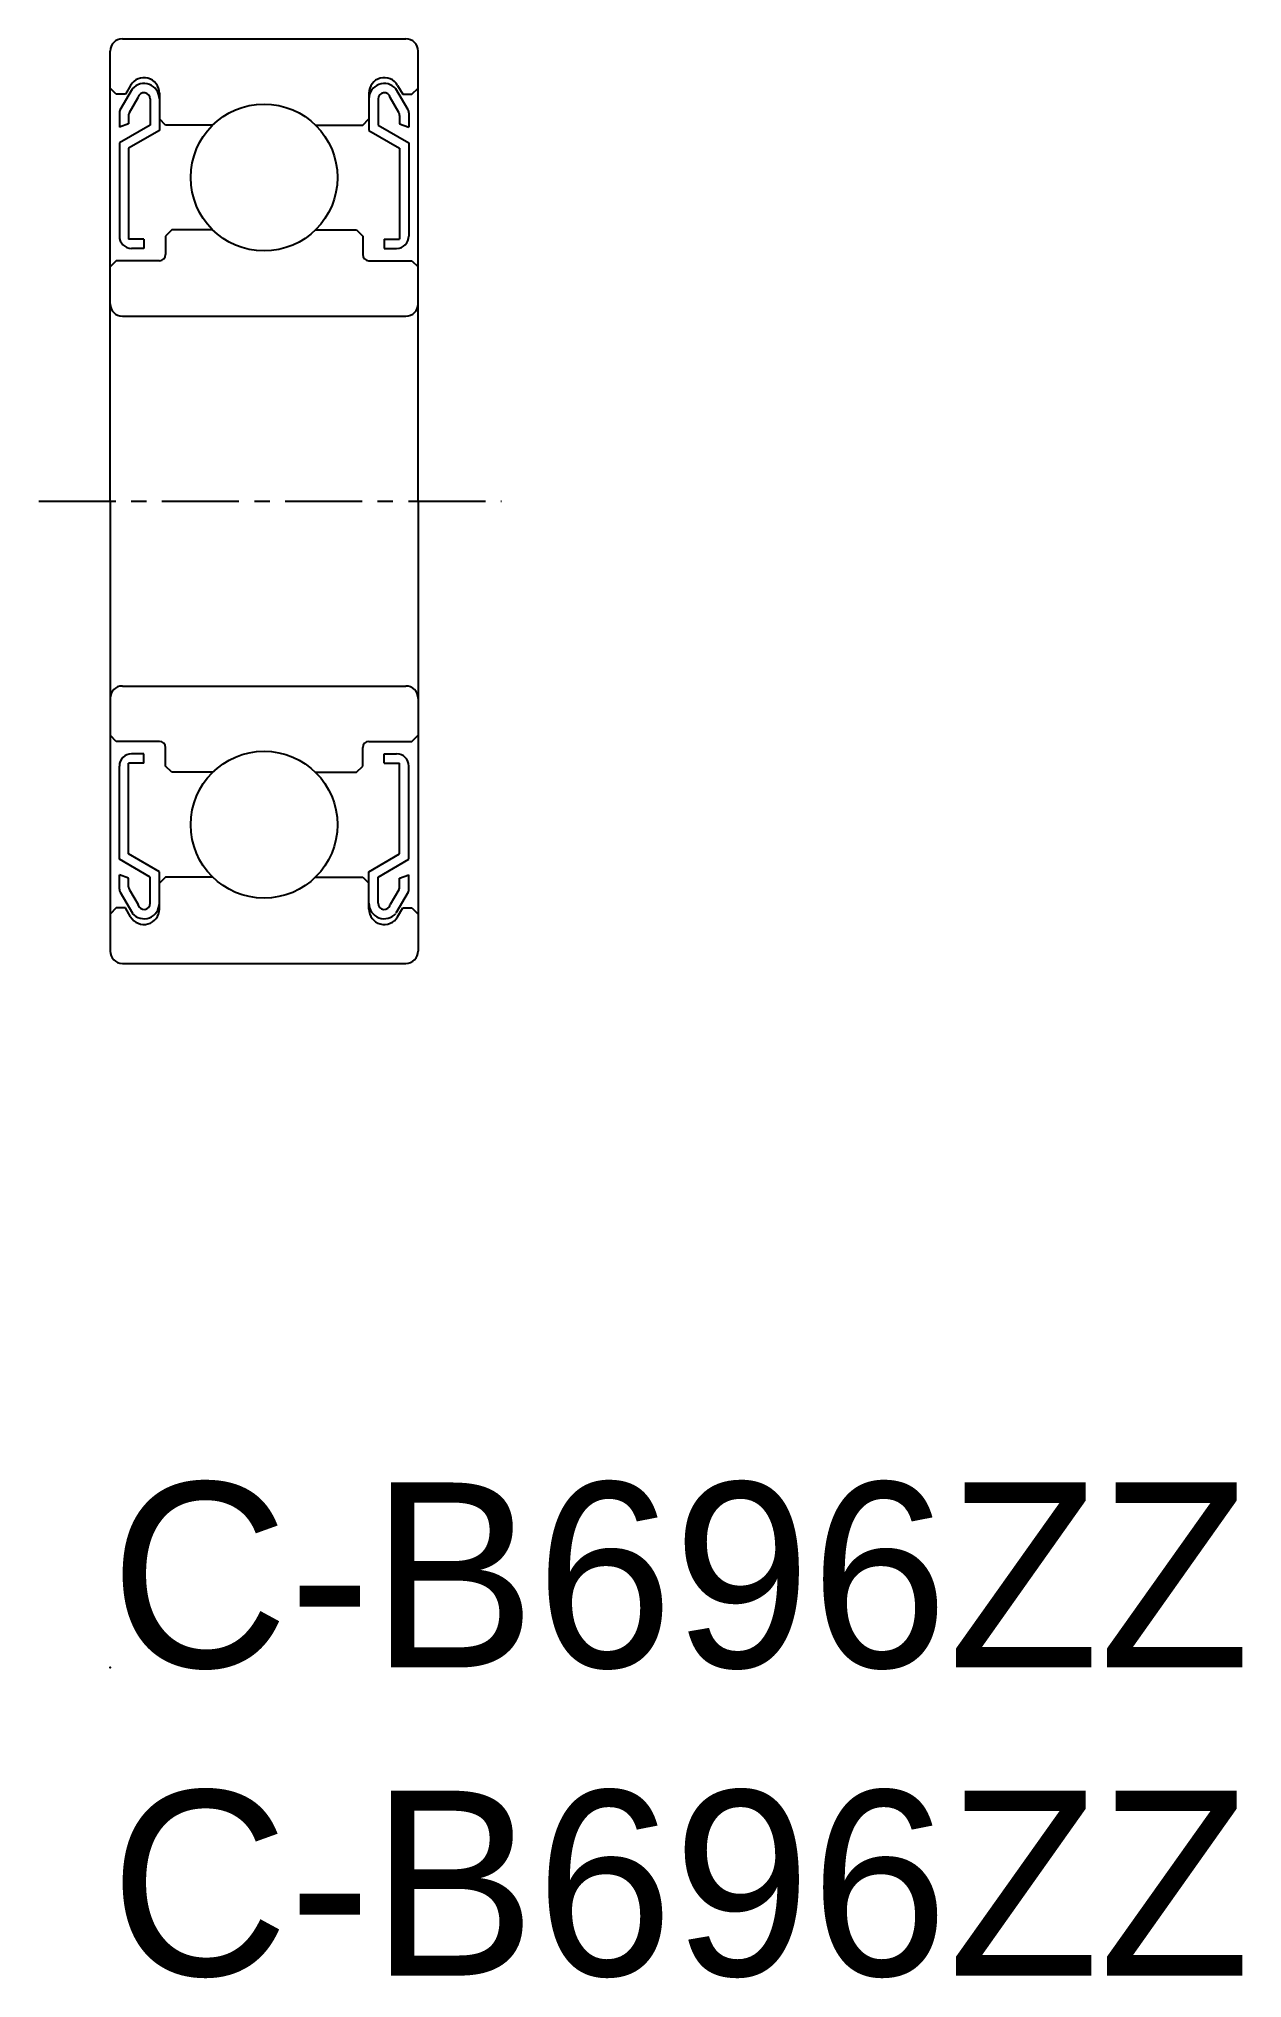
# Model space of a CAD drawing. Extents: x -1.2 to 18.4, y -5 to 26.4.
import ezdxf

# ---------------------------------------------------------------- set-up
doc = ezdxf.new("R2010")
doc.units = 0
doc.linetypes.add('CENTER', pattern=[2, 1.25, -0.25, 0.25, -0.25])
doc.layers.get('0').update_dxf_attribs({"linetype": 'CONTINUOUS'})
doc.layers.add('CENTER', color=1, linetype='CENTER')

msp = doc.modelspace()

# ---------------------------------------------------------------- linework, layer by layer
at = {"color": 7, "linetype": 'CONTINUOUS'}
for p, q in [((0, 18.922), (0, 26.222)), ((0.2, 26.422), (4.8, 26.422)), ((5, 18.922), (5, 26.222)), ((0.1, 25.522), (0, 25.622)), ((0.25, 25.522), (0.1, 25.522)), ((0.163, 25.269), (0.361, 25.611)), ((0.333, 25.667), (0.25, 25.522)), ((0.8, 25.542), (0.8, 25.122)), ((4.2, 25.542), (4.2, 25.122)), ((4.837, 25.269), (4.639, 25.611)), ((4.667, 25.667), (4.75, 25.522)), ((4.75, 25.522), (4.9, 25.522)), ((4.9, 25.522), (5, 25.622)), ((0.15, 25.219), (0.15, 24.986)), ((0.3, 25.179), (0.3, 25.041)), ((0.313, 25.229), (0.453, 25.47)), ((0.65, 25.447), (0.65, 25.022)), ((0.8, 25.447), (0.8, 24.936)), ((4.2, 25.447), (4.2, 24.936)), ((4.35, 25.447), (4.35, 25.022)), ((4.687, 25.229), (4.547, 25.47)), ((4.7, 25.179), (4.7, 25.041)), ((4.85, 25.219), (4.85, 24.986)), ((0.3, 25.041), (0.15, 24.986)), ((0.65, 25.022), (0.15, 24.734)), ((0.8, 24.936), (0.3, 24.647)), ((0.9, 25.022), (0.8, 25.122)), ((1.666, 25.022), (0.9, 25.022)), ((3.334, 25.022), (4.1, 25.022)), ((4.1, 25.022), (4.2, 25.122)), ((4.2, 24.936), (4.7, 24.647)), ((4.35, 25.022), (4.85, 24.734)), ((4.7, 25.041), (4.85, 24.986)), ((0.15, 24.734), (0.15, 23.222)), ((0.3, 24.647), (0.3, 23.172)), ((4.7, 24.647), (4.7, 23.172)), ((4.85, 24.734), (4.85, 23.222)), ((1, 23.322), (0.9, 23.222)), ((1.666, 23.322), (1, 23.322)), ((3.334, 23.322), (4, 23.322)), ((4, 23.322), (4.1, 23.222)), ((0.55, 23.172), (0.3, 23.172)), ((0.55, 23.022), (0.35, 23.022)), ((0.55, 23.172), (0.55, 23.022)), ((0.9, 23.222), (0.9, 22.922)), ((4.1, 23.222), (4.1, 22.922)), ((4.45, 23.172), (4.7, 23.172)), ((4.45, 23.172), (4.45, 23.022)), ((4.45, 23.022), (4.65, 23.022)), ((0.1, 22.822), (0, 22.722)), ((0.8, 22.822), (0.1, 22.822)), ((4.2, 22.822), (4.9, 22.822)), ((4.9, 22.822), (5, 22.722)), ((0, 22.572), (0, 22.572)), ((0.2, 21.922), (4.8, 21.922)), ((0, 20.747), (0, 20.748)), ((0, 18.922), (0, 11.622)), ((5, 18.922), (5, 11.622)), ((0.2, 15.922), (4.8, 15.922)), ((0.1, 15.022), (0, 15.122)), ((4.9, 15.022), (5, 15.122)), ((0.8, 15.022), (0.1, 15.022)), ((0.55, 14.822), (0.35, 14.822)), ((0.55, 14.672), (0.55, 14.822)), ((0.9, 14.622), (0.9, 14.922)), ((4.1, 14.622), (4.1, 14.922)), ((4.2, 15.022), (4.9, 15.022)), ((4.45, 14.822), (4.65, 14.822)), ((4.45, 14.672), (4.45, 14.822)), ((0.15, 13.111), (0.15, 14.622)), ((0.3, 13.198), (0.3, 14.672)), ((0.55, 14.672), (0.3, 14.672)), ((1, 14.522), (0.9, 14.622)), ((1.666, 14.522), (1, 14.522)), ((3.334, 14.522), (4, 14.522)), ((4, 14.522), (4.1, 14.622)), ((4.45, 14.672), (4.7, 14.672)), ((4.7, 13.198), (4.7, 14.672)), ((4.85, 13.111), (4.85, 14.622)), ((0.65, 12.822), (0.15, 13.111)), ((0.8, 12.909), (0.3, 13.198)), ((0.8, 12.397), (0.8, 12.909)), ((4.2, 12.909), (4.7, 13.198)), ((4.2, 12.397), (4.2, 12.909)), ((4.35, 12.822), (4.85, 13.111)), ((0.3, 12.804), (0.15, 12.859)), ((0.15, 12.626), (0.15, 12.859)), ((0.3, 12.666), (0.3, 12.804)), ((0.313, 12.616), (0.453, 12.375)), ((0.65, 12.397), (0.65, 12.822)), ((0.9, 12.822), (0.8, 12.722)), ((0.8, 12.303), (0.8, 12.722)), ((1.666, 12.822), (0.9, 12.822)), ((3.334, 12.822), (4.1, 12.822)), ((4.1, 12.822), (4.2, 12.722)), ((4.2, 12.303), (4.2, 12.722)), ((4.35, 12.397), (4.35, 12.822)), ((4.687, 12.616), (4.547, 12.375)), ((4.7, 12.804), (4.85, 12.859)), ((4.7, 12.666), (4.7, 12.804)), ((4.85, 12.626), (4.85, 12.859)), ((0.1, 12.322), (0, 12.222)), ((0.25, 12.322), (0.1, 12.322)), ((0.163, 12.576), (0.361, 12.234)), ((0.333, 12.178), (0.25, 12.322)), ((4.837, 12.576), (4.639, 12.234)), ((4.667, 12.178), (4.75, 12.322)), ((4.75, 12.322), (4.9, 12.322)), ((4.9, 12.322), (5, 12.222)), ((0.2, 11.422), (4.8, 11.422))]:
    msp.add_line(p, q, dxfattribs=at)
for centre in [(2.5, 24.172), (2.5, 13.672)]:
    msp.add_circle(centre, 1.191, dxfattribs=at)
for centre, radius, start, end in [((0.2, 26.222), 0.2, 90, 180), ((4.8, 26.222), 0.2, 0, 90), ((0.55, 25.542), 0.25, 359.9996, 150.0002), ((0.55, 25.447), 0.25, 0, 139.1944), ((0.55, 25.447), 0.1, 0, 167.1249), ((4.45, 25.542), 0.25, 29.9998, 180.0004), ((4.45, 25.447), 0.25, 40.8056, 180), ((4.45, 25.447), 0.1, 12.8751, 180), ((0.25, 25.219), 0.1, 150.0003, 180.0006), ((0.4, 25.179), 0.1, 150.0003, 180.0006), ((4.6, 25.179), 0.1, 359.9994, 29.9997), ((4.75, 25.219), 0.1, 359.9994, 29.9997), ((0.35, 23.222), 0.2, 180.0003, 270.0003), ((4.65, 23.222), 0.2, 269.9997, 359.9997), ((0.8, 22.922), 0.1, 270.0006, 0), ((4.2, 22.922), 0.1, 180, 269.9994), ((0.2, 22.122), 0.2, 180, 270), ((4.8, 22.122), 0.2, 270, 0), ((0.2, 15.722), 0.2, 90, 180), ((4.8, 15.722), 0.2, 0, 90), ((0.35, 14.622), 0.2, 89.9997, 179.9997), ((0.8, 14.922), 0.1, 0, 89.9994), ((4.2, 14.922), 0.1, 90.0006, 180), ((4.65, 14.622), 0.2, 0.0003, 90.0003), ((0.25, 12.626), 0.1, 179.9994, 209.9997), ((0.4, 12.666), 0.1, 179.9994, 209.9997), ((4.6, 12.666), 0.1, 330.0003, 0.0006), ((4.75, 12.626), 0.1, 330.0003, 0.0006), ((0.55, 12.303), 0.25, 209.9998, 0.0004), ((0.55, 12.397), 0.25, 220.8056, 0), ((0.55, 12.397), 0.1, 192.8751, 0), ((4.45, 12.397), 0.25, 180, 319.1944), ((4.45, 12.303), 0.25, 179.9996, 330.0002), ((4.45, 12.397), 0.1, 180, 347.1249), ((0.2, 11.622), 0.2, 180, 270), ((4.8, 11.622), 0.2, 270, 0)]:
    msp.add_arc(centre, radius, start, end, dxfattribs=at)
msp.add_point((0, 0), dxfattribs=at)
at = {"layer": 'CENTER', "color": 1, "linetype": 'CENTER'}
msp.add_line((-1.158, 18.922), (6.354, 18.922), dxfattribs=at)

# ---------------------------------------------------------------- texts
at = {"color": 7, "linetype": 'CONTINUOUS'}
for p in [(0, 0), (0, -5)]:
    msp.add_text('C-B696ZZ', height=3, dxfattribs=at).set_placement(p)

doc.saveas('drawing.dxf')
